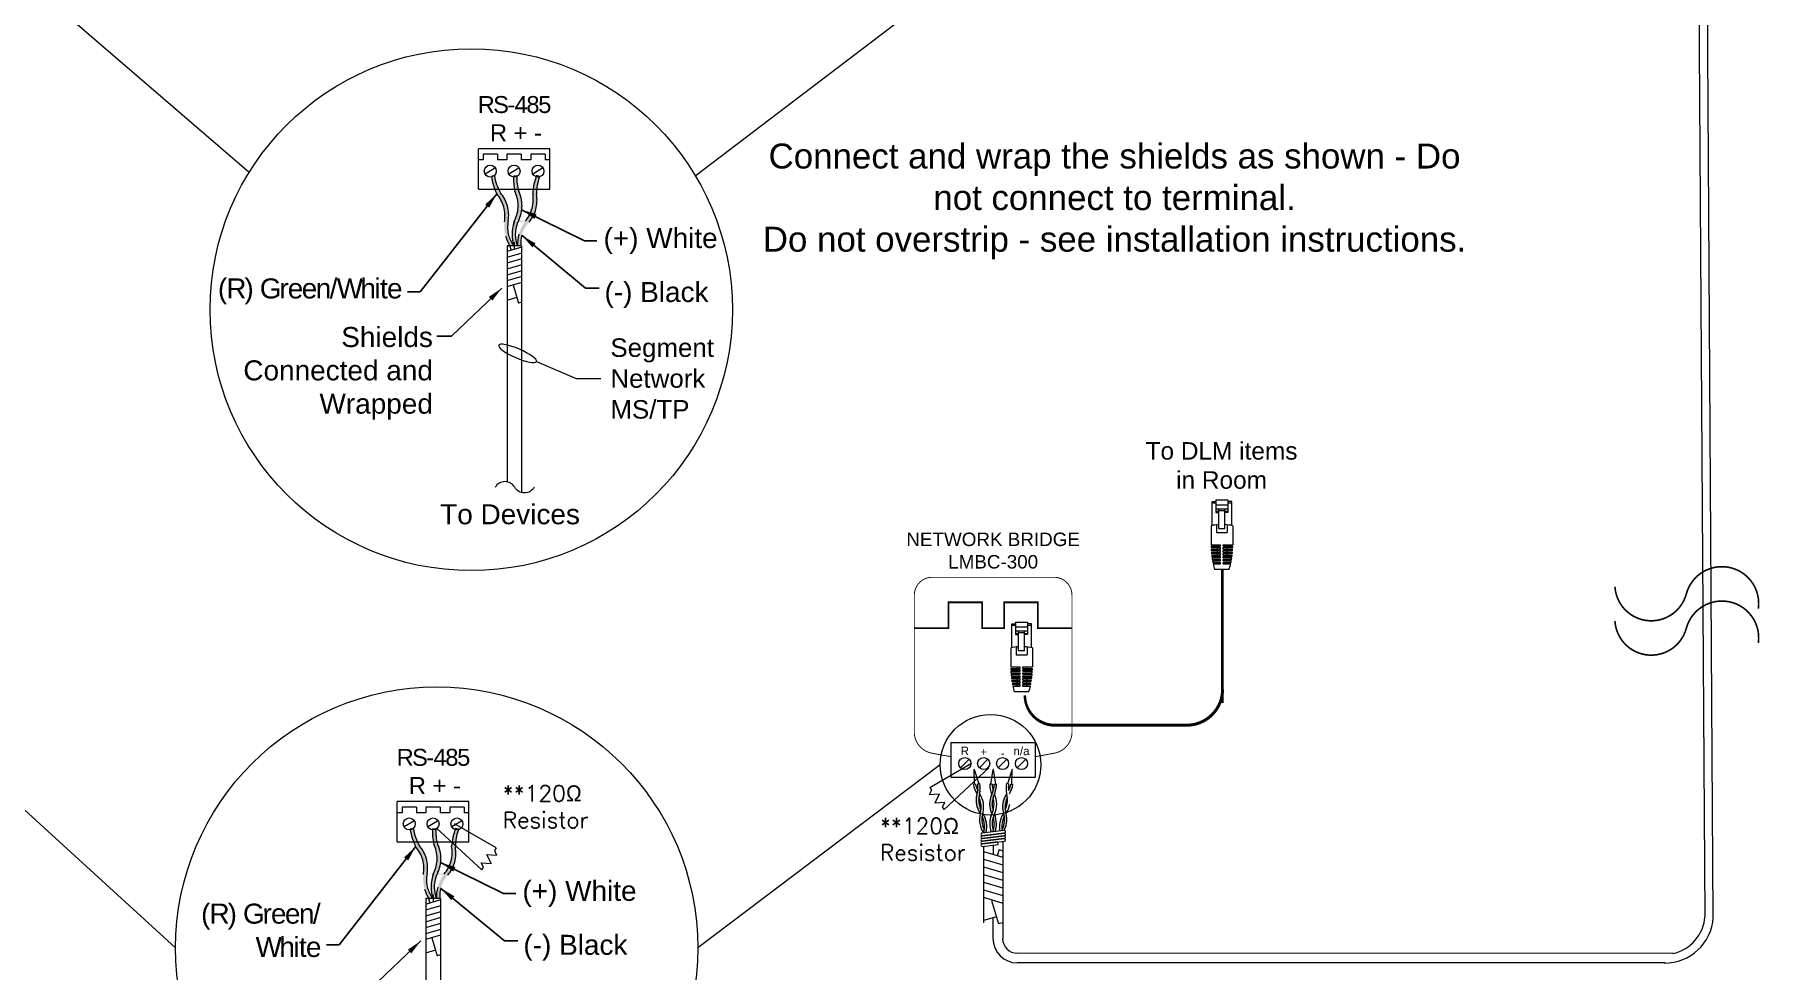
# Model space of a CAD drawing. Header units: inches. Extents: x -60 to 2005, y -577 to 104.
# Drawn here: x 1384.19 to 1418.74, y 27.74 to 46.51 of the extents above; entities that cross this region are included whole.
import ezdxf
from ezdxf.enums import TextEntityAlignment as Align

# ---------------------------------------------------------------- set-up
doc = ezdxf.new("R2010")
doc.units = ezdxf.units.IN
doc.header["$MEASUREMENT"] = 0
doc.layers.get('0').update_dxf_attribs({"lineweight": 5})
for name, color, linetype, lineweight in [('WS', 3, 'Continuous', 5), ('WS_Dataline', 6, 'Continuous', 5), ('WS_DETAIL', 7, 'Continuous', 5)]:
    doc.layers.add(name, color=color, linetype=linetype, lineweight=lineweight)
doc.styles.add('ARIAL', font='arial.ttf')
doc.dimstyles.get("Standard").update_dxf_attribs({"dimtxt": 0.18, "dimasz": 0.18, "dimexe": 0.18, "dimexo": 0.0625, "dimgap": 0.09, "dimtad": 0, "dimtih": 1, "dimtoh": 1, "dimdec": 4, "dimzin": 0, "dimdsep": 46, "dimtxsty": 'Standard', "dimcen": 0.09, "dimadec": 0, "dimazin": 0, "dimtfac": 1, "dimtdec": 4, "dimtofl": 0, "dimtmove": 0, "dimatfit": 3, "dimfxl": 1, "dimtolj": 1, "dimtzin": 0, "dimarcsym": 0})

# ---------------------------------------------------------------- blocks, each defined once
blk = doc.blocks.new('A$C756910A1')
at = {"layer": 'WS_DETAIL'}
for p, q in [((0.725468666911155, 10.42537585766053), (0.725468666911155, 8.556956961277706)), ((0.725468666911155, 10.42537585766053), (2.506894660563006, 10.42537585766053)), ((2.506894660563006, 10.42537585766053), (2.506894660563177, 8.556956961277706)), ((0.1502355164945186, 6.597127019628033), (0.1502355164945186, 10.17284573411285)), ((0.1502355164945186, 10.17284573411285), (0.725468666911155, 10.17284573411285)), ((0.725468666911155, 9.924815362676668), (0.1502355164945186, 9.924815362676668)), ((2.506894660563063, 9.659063592378288), (0.7254686669112118, 9.659063592378288)), ((2.50689466056312, 9.057957948058288), (0.7254686669112118, 9.057957948058288)), ((0.7254686669112118, 8.735258730937062), (1.168555581693539, 8.735258730937062)), ((0.725468666911155, 8.556956961277706), (1.168555581693596, 8.556956961277706)), ((1.168555581693596, 6.169918262987323), (1.168555581693539, 9.057957948058288)), ((1.168555581693596, 8.848221287137449), (2.063807745780679, 8.848221287137449)), ((2.063807745780906, 6.169918262987323), (2.063807745780679, 9.057957948058288)), ((2.063807745780679, 8.735258730937062), (2.50689466056312, 8.735258730937062)), ((2.506894660563177, 8.556956961277706), (2.063807745780736, 8.556956961277706)), ((3.082127810979699, 10.17284573411285), (2.506894660563063, 10.17284573411285)), ((3.082127810979699, 9.924815362676668), (2.506894660563063, 9.924815362676668)), ((3.082127810979927, 6.597127019628033), (3.082127810979699, 10.17284573411285)), ((-6.402811436601041e-08, 6.564808555890693), (-6.402811436601041e-08, 3.726134365787232)), ((0.8080907998544546, 6.700560145413647), (0.8080907998544546, 5.545980966034392)), ((0.8080907998544546, 5.545980966034392), (2.424272527619593, 5.545980966034392)), ((1.168555581693539, 6.169918262987323), (2.063807745780906, 6.169918262987323)), ((2.42427252761965, 6.700560145413647), (2.424272527619593, 5.545980966034392)), ((3.232363391502219, 6.564808555890693), (3.232363391502219, 3.726134365787232)), ((-6.402811436601041e-08, 3.726134365787232), (1.427763863659294, 3.726134365787232)), ((0.001803363048139772, 3.50558276794095), (1.427763863659294, 3.50558276794095)), ((0.007215091914673621, 3.285031170094669), (1.427763863659294, 3.285031170094669)), ((0.01623947130153169, 3.064479572248388), (1.427763863659294, 3.064479572248388)), ((0.02888376853442765, 2.843927974402106), (1.427763863659294, 2.843927974402106)), ((0.04515819889135742, 2.623376376555825), (1.427763863659294, 2.623376376555825)), ((0.8902139495456538, 3.726134365787232), (0.8902139495456538, 3.50558276794095)), ((0.8902139495456538, 3.285031170094669), (0.8902139495456538, 3.064479572248388)), ((0.8902139495456538, 2.843927974402106), (0.8902139495456538, 2.623376376555825)), ((1.427763863659294, 3.50558276794095), (1.427763863659237, 3.726134365787232)), ((1.427763863659294, 3.064479572248388), (1.427763863659294, 3.285031170094669)), ((1.427763863659294, 2.623376376555825), (1.427763863659294, 2.843927974402106)), ((1.804599463815038, 3.726134365787232), (3.232363391502219, 3.726134365787232)), ((1.804599463814753, 3.50558276794095), (1.804599463814753, 3.726134365787232)), ((1.804599463814981, 3.50558276794095), (3.230559964426021, 3.50558276794095)), ((1.804599463814981, 3.285031170094669), (3.225148235559374, 3.285031170094669)), ((1.804599463814753, 3.064479572248388), (1.804599463814753, 3.285031170094669)), ((1.804599463814981, 3.064479572248388), (3.216123856172572, 3.064479572248388)), ((1.804599463814981, 2.843927974402106), (3.203479558939677, 2.843927974402106)), ((1.804599463814753, 2.623376376555825), (1.804599463814753, 2.843927974402106)), ((1.804599463814924, 2.623376376555825), (3.187205128582747, 2.623376376555825)), ((2.34214937792845, 3.726134365787232), (2.34214937792845, 3.50558276794095)), ((2.34214937792845, 3.285031170094669), (2.34214937792845, 3.064479572248388)), ((2.34214937792845, 2.843927974402106), (2.34214937792845, 2.623376376555825)), ((0.06507596708863161, 2.402824778709544), (1.427763863659294, 2.402824778709544)), ((0.08865332129224157, 2.182273180863262), (1.427763863659294, 2.182273180863433)), ((0.1159096201752448, 1.961721583016981), (1.427763863659294, 1.961721583017152)), ((0.1468674136732773, 1.74116998517087), (1.427763863659294, 1.74116998517087)), ((0.1815525382387762, 1.520618387324589), (1.427763863659294, 1.520618387324589)), ((0.2199942275513251, 1.300066789478308), (1.427763863659237, 1.300066789478308)), ((0.2622252398203102, 1.079515191632026), (1.427763863659294, 1.079515191632026)), ((0.3082820030148525, 0.8589635937857452), (1.427763863659294, 0.8589635937857452)), ((0.8902139495457106, 2.402824778709544), (0.8902139495457106, 2.182273180863262)), ((0.8902139495457106, 1.961721583017152), (0.8902139495457106, 1.74116998517087)), ((0.8902139495457106, 1.520618387324589), (0.8902139495457106, 1.300066789478308)), ((0.8902139495457106, 1.079515191632026), (0.8902139495457106, 0.8589635937857452)), ((1.427763863659294, 2.182273180863262), (1.427763863659294, 2.402824778709544)), ((1.427763863659237, 1.74116998517087), (1.427763863659294, 1.961721583017152)), ((1.427763863659294, 1.300066789478308), (1.427763863659237, 1.520618387324589)), ((1.427763863659294, 0.8589635937857452), (1.427763863659294, 1.079515191632026)), ((1.804599463814867, 2.402824778709544), (3.167287360385473, 2.402824778709544)), ((1.804599463814753, 2.182273180863262), (1.804599463814753, 2.402824778709544)), ((1.804599463814867, 2.182273180863433), (3.143710006181806, 2.182273180863433)), ((1.804599463814867, 1.961721583017152), (3.116453707298803, 1.961721583017152)), ((1.804599463814753, 1.74116998517087), (1.804599463814753, 1.961721583017152)), ((1.80459946381481, 1.74116998517087), (3.085495913800827, 1.74116998517087)), ((1.80459946381481, 1.520618387324589), (3.050810789235328, 1.520618387324589)), ((1.804599463814753, 1.300066789478308), (1.804599463814753, 1.520618387324589)), ((1.804599463814753, 1.300066789478308), (3.012369099922722, 1.300066789478308)), ((1.804599463814753, 1.079515191632026), (2.970138087653794, 1.079515191632026)), ((1.804599463814753, 0.8589635937857452), (1.804599463814753, 1.079515191632026)), ((1.804599463814753, 0.8589635937857452), (2.924081324459308, 0.8589635937857452)), ((2.34214937792845, 2.402824778709544), (2.34214937792845, 2.182273180863433)), ((2.34214937792845, 1.961721583017152), (2.34214937792845, 1.74116998517087)), ((2.34214937792845, 1.520618387324589), (2.342149377928394, 1.300066789478308)), ((2.34214937792845, 1.079515191632026), (2.342149377928394, 0.8589635937857452)), ((2.691792117421215, -1.891327769953932e-07), (0.524929496546207, -1.891327769953932e-07))]:
    blk.add_line(p, q, dxfattribs=at)
for centre, radius, start, end in [((1.61618166373708, -0.5828206012761257), 7.328072457716479, 93.50202068223433, 102.7411415662108), ((1.61618166373708, -0.5828206012761257), 7.328072457716479, 77.25885843378917, 86.49797931776406), ((13.48717119514313, 3.726134365787232), 13.48717125917128, 180.9369821694481, 181.8742150375743), ((13.48717119514313, 3.726134365787232), 13.48717125917128, 182.8119499073921, 183.7504392946456), ((13.48717119514313, 3.726134365787232), 13.48717125917128, 184.6899375443662, 185.6307014597895), ((-10.25480786766903, 3.726134365787232), 13.48717125917128, 354.3692985402105, 355.3100624556338), ((-10.25480786766903, 3.726134365787232), 13.48717125917128, 356.2495607053528, 357.1880500926079), ((-10.25480786766903, 3.726134365787232), 13.48717125917128, 358.1257849624257, 359.0630178305502), ((13.48717119514313, 3.726134365787232), 13.48717125917128, 186.5729909480418, 187.5170696871769), ((13.48717119514313, 3.726134365787232), 13.48717125917128, 188.4632058194769, 189.4116726762505), ((13.48717119514313, 3.726134365787232), 13.48717125917128, 190.3627495398733, 191.316722449262), ((13.48717119514313, 3.726134365787232), 13.48717125917128, 192.2738850556991, 196.037861357714), ((-10.25480786766903, 3.726134365787232), 13.48717125917128, 343.9621386422843, 347.7261149443008), ((-10.25480786766903, 3.726134365787232), 13.48717125917128, 348.683277550738, 349.6372504601267), ((-10.25480786766903, 3.726134365787232), 13.48717125917128, 350.5883273237479, 351.5367941805232), ((-10.25480786766903, 3.726134365787232), 13.48717125917128, 352.4829303128231, 353.4270090519582)]:
    blk.add_arc(centre, radius, start, end, dxfattribs=at)
blk = doc.blocks.new('LMBC-300')
for p, q in [((-5.441804670540195, -23.34626507107686), (-4.014241820418807, -21.91870222095548)), ((-2.286154039317063, -23.34626507107686), (-0.8585911891956757, -21.91870222095548)), ((0.869496591906068, -23.34626507107686), (2.297059442027455, -21.91870222095548)), ((4.025147223129155, -23.34626507107686), (5.452710073250543, -21.91870222095548))]:
    blk.add_line(p, q)
blk.add_lwpolyline([(-7.012182767361174, -19.0830582706808), (7.023088170071558, -19.0830582706808), (7.023088170071558, -24.94497117264706), (-7.012182767361174, -24.94497117264706)], close=True)
for centre in [(-4.728023245479482, -22.63248364601619), (-1.572372614256352, -22.63248364601619), (1.58327801696678, -22.63248364601619), (4.738928648189868, -22.63248364601619)]:
    blk.add_circle(centre, 1.009439371890818)
at = {"layer": 'WS_DETAIL', "linetype": 'Continuous'}
for points, const_width in [([(0.005452701355210365, 8.487853388231976), (-10.1755036080588, 8.487853388231976, 0.414213562373095), (-13.15250083133648, 5.510856164954291), (-13.15250083133648, -17.61008111877814, 0.3299559090485597), (-10.37569965186718, -20.85873059809533, 0.01578816091769732), (-7.012182767361174, -21.45944105646987, 0.02314275551599724)], 0.1543675703108998), ([(0.005452701355224576, 8.487853388231976), (10.18640901076923, 8.487853388231976, -0.414213562373095), (13.16340623404692, 5.510856164954291), (13.16340623404692, -17.61008111877814, -0.3299559090485597), (10.38660505457761, -20.85873059809533, -0.00309082327425322), (7.023088170071558, -21.48299629802463, -0.02314275551599734)], 0.1543675703108999)]:
    blk.add_lwpolyline(points, format="xyb", dxfattribs=dict(at, const_width=const_width))
at = {"layer": 'WS_DETAIL', "const_width": 0.2835103138874536}
blk.add_lwpolyline([(-13.15250083133648, 3.907985046680551e-14), (-7.447004222338545, -7.460698725481052e-14), (-7.447004222338545, 4.304228702038628), (-1.822486295127201, 4.304228702038628), (-1.822486295127201, -1.77635683940025e-14), (1.822486295127149, 3.907985046680551e-14), (1.822486295127149, 4.304228702038628), (7.447004222338496, 4.304228702038628), (7.447004222338496, -1.77635683940025e-14), (13.1634062340469, -1.77635683940025e-14)], dxfattribs=at)
at = {"insert": (0.005452701355210365, 15.95343288972303), "char_height": 2.2491, "width": 28.83122210504775, "attachment_point": 2, "style": 'ARIAL'}
blk.add_mtext('NETWORK BRIDGE\\PLMBC-300', dxfattribs=at)
at = {"layer": 'WS_DETAIL', "style": 'ARIAL'}
for s, p in [('R', (-4.728023245479501, -20.50179237657888)), ('n/a', (4.738928648189849, -20.50179237657888)), ('+', (-1.572372614256369, -20.66700011811405)), ('-', (1.583278016966762, -20.91237581008488))]:
    blk.add_text(s, height=1.385175861430111, dxfattribs=at).set_placement(p, align=Align.MIDDLE)
blk = doc.blocks.new('A$C043B1A8A')
at = {"layer": 'WS_DETAIL'}
for p, q in [((4.458453162214937e-08, -1.816643901975112e-08), (0.03224168755409451, 0.02696783939902403)), ((0.02081787497854748, 0.09235526791047022), (0.1454960359122044, 0.04675446319601662)), ((0.03224168755409451, 0.02696783939902403), (0.02081787497854748, 0.09235526791047022)), ((0.1226484107611068, 0.177529320218909), (0.2473265716947601, 0.1319285155044518)), ((0.1226484107611068, 0.177529320218909), (0.1454960359122044, 0.04675446319601662)), ((0.2681444020887866, 0.2242838015813788), (0.2359027591192167, 0.197315944015898)), ((0.2359027591192167, 0.197315944015898), (0.2473265716947601, 0.1319285155044518))]:
    blk.add_line(p, q, dxfattribs=at)
blk = doc.blocks.new('G_ENDLINE')
blk.add_lwpolyline([(0.08660254037841053, -7.744915819785092e-13, -0.5773502691867318), (5.426770144367765e-13, -4.618527782440651e-13, 0.5773502691905019), (-0.08660254037796689, -4.583000645652646e-13, 0.5773502691905019)], format="xyb")

msp = doc.modelspace()

# ---------------------------------------------------------------- hatches: boundary and pattern name
h = msp.add_hatch(color=256)
edge = h.paths.add_edge_path()
edge.add_line((1393.402183081221, 43.67718626577454), (1393.341917146023, 43.66047687330959))
edge.add_arc((1394.561798978217, 43.84276375095877), 1.233426199770372, 188.4988200317891, 205.6450511385068)
edge.add_arc((1392.943155037302, 42.86548971205508), 0.6733615671452781, 15.727372145294396, 41.19067404646472, ccw=False)
edge.add_arc((1392.941705898806, 42.87071633456154), 0.6733615671452781, -10.197437498566273, 15.265864402604109, ccw=False)
edge.add_arc((1394.37448367264, 42.6684877733712), 0.7745148270564944, 173.8469486297035, 195.4966182739494)
edge.add_arc((1394.37448367264, 42.6684877733712), 0.7745148270564944, 195.4966182739494, 211.0566181616065)
edge.add_line((1393.710989399968, 42.26892730552959), (1393.793094420841, 42.26892730552959))
edge.add_arc((1394.357934375023, 42.68229666812229), 0.6999417145525149, 196.9479963301705, 216.1979528666372, ccw=False)
edge.add_arc((1394.367407859099, 42.64812855706512), 0.6999417145525137, 169.8025625014334, 194.0452402177281, ccw=False)
edge.add_arc((1393.015797925696, 42.89125916280742), 0.6733615671452763, 349.8025625014333, 375.2658644026042)
edge.add_arc((1393.017247064193, 42.88603254030096), 0.6733615671452763, 15.72737214529438, 41.19067404646516)
edge.add_arc((1394.481787263394, 43.86014473151309), 1.094997255864844, 189.6184229029745, 208.9876342423386, ccw=False)
edge = h.paths.add_edge_path()
edge.add_arc((1393.583292956597, 43.17643140002542), 0.6733615671452763, 345.0605592722173, 370.5238611733882)
edge.add_arc((1395.330867723532, 43.29856489662905), 1.085540197213239, 160.5013963686815, 179.9549978711915, ccw=False)
edge.add_line((1394.307583662516, 43.66090072184807), (1394.247223509665, 43.67726649984627))
edge.add_arc((1395.389086505394, 43.24738606082829), 1.220101755127698, 159.3700055532401, 176.6097834430752)
edge.add_arc((1393.509085096824, 43.19655178245301), 0.6733615671452781, -14.93944072778271, 10.523861173387786, ccw=False)
edge.add_arc((1393.510504435018, 43.20178657607823), 0.6733615671452781, 319.1357496283569, 344.59905152952734, ccw=False)
edge.add_arc((1394.639759528567, 42.29705928354807), 0.7745148270564944, 143.1801357566266, 164.8298054008724)
edge.add_arc((1394.639759528567, 42.29705928354807), 0.7745148270564944, 164.8298054008724, 182.0815589057538)
edge.add_line((1393.8657557759, 42.26892730552959), (1393.934305033514, 42.26892730552959))
edge.add_arc((1394.632567840613, 42.3173778575686), 0.6999417145525149, 166.2811834570936, 183.9692359680558, ccw=False)
edge.add_arc((1394.623289170692, 42.28315632928226), 0.6999417145525137, 139.1357496283565, 163.3784273446512, ccw=False)
edge.add_arc((1393.584712294791, 43.18166619365056), 0.6733615671452763, 319.1357496283565, 344.5990515295273)
edge = h.paths.add_edge_path()
edge.add_arc((1394.710168722556, 43.61609721786121), 0.8585972414182099, 176.7837172581501, 197.1557302662799)
edge.add_arc((1393.282992502112, 43.07089049565985), 0.6733615671452763, 0.2307538713449162, 25.69405577251581, ccw=False)
edge.add_arc((1393.282992502112, 43.07631429370244), 0.6733615671452763, 334.30594422748396, 359.76924612865474, ccw=False)
edge.add_arc((1394.520506311557, 42.48089723402555), 0.6999417145525137, 154.305944227484, 178.5486219437788)
edge.add_arc((1394.520506311557, 42.51635434493093), 0.6999417145525149, 181.4513780562211, 200.7013345926879)
edge.add_line((1393.8657557759, 42.26892730552959), (1393.793094420841, 42.26892730552959))
edge.add_arc((1394.532764498512, 42.49862578947824), 0.7745148270564944, 180, 197.2517535048816, ccw=False)
edge.add_arc((1394.532764498512, 42.49862578947824), 0.7745148270564944, 158.3503303557542, 180, ccw=False)
edge.add_arc((1393.206105336466, 43.07631429370244), 0.6733615671452781, 334.3059442274844, 359.7692461286547)
edge.add_arc((1393.206105336466, 43.07089049565985), 0.6733615671452781, 0.2307538713449242, 25.6940557725153)
edge.add_arc((1394.749592990139, 43.58603765262475), 0.9629320147724095, 175.2384417745333, 193.402646708419, ccw=False)
edge.add_line((1393.789984268102, 43.66596990934357), (1393.852923891918, 43.66426902823014))
edge = h.paths.add_edge_path()
edge.add_arc((1394.760486081631, 42.86287222341616), 0.673361567144921, 190.062353430753, 190.5238611734474)
edge.add_arc((1394.189736418175, 43.216746503812), 0.673361567144921, 220.7291663038299, 221.1906740465243)
edge.add_arc((1394.501218094224, 43.07631429370292), 0.673361567144921, 205.2325480298807, 205.6940557725749)
h = msp.add_hatch(color=256)
h.paths.add_polyline_path([(1403.215554782694, 30.70101731014392, -0.1206055747640039), (1403.197232045902, 30.49974976822983), (1403.252835955919, 30.50647747453553, -0.0008002133858251983), (1403.25324841748, 30.50790255620399, 0.09474649691597763), (1403.258016897053, 30.70809280591305, 0.09474649691598583), (1403.188592717629, 30.89592027405155, -0.002013710130229451), (1403.186455438322, 30.89898130163303, -0.002013710130230078), (1403.185426202804, 30.89539263517662, 0.03493843387434526), (1403.171178309935, 30.82966965213041, -0.07097321835170756)])
h.paths.add_polyline_path([(1403.110667536118, 31.08476828256175, -0.1095463462446783), (1403.122127807926, 31.28512812446311, -0.001993342258613019), (1403.123146777929, 31.28868045178001, 0.09474649691598114), (1403.127915257503, 31.48887070148908), (1403.085453143144, 31.48179520571986, -0.07097321835173916), (1403.08519098212, 31.34570469280763, 0.1138984644524081), (1403.05846384744, 31.07606954054262, 0.1095257340793441), (1403.134251749645, 30.89028255961435, 0.04068475077842066), (1403.148765695586, 30.96417428962877, -0.06853558686225864)])
h.paths.add_polyline_path([(1403.421123133266, 30.87924179728543, -0.002013710130245552), (1403.419518046125, 30.88261248682306, -0.002013710130232767), (1403.417912958984, 30.87924179728543, 0.03493843387434263), (1403.393056313263, 30.81675451765844, -0.07097321835175494), (1403.415683365726, 30.68255797176408, -0.08537272357000193), (1403.383927988656, 30.5223387457122), (1403.436029366628, 30.52864266874585, 0.07335019469959114), (1403.458730941688, 30.68255797176408, 0.09474649691597366)])
h.paths.add_polyline_path([(1403.375297679929, 31.07832954692896, -0.06853558686202993), (1403.393056313263, 31.2035454078588, 0.1124683699391492), (1403.458730941688, 31.47410112209371), (1403.415683365726, 31.47410112209371, -0.1080279309100332), (1403.366594580401, 31.27404660703485, 0.1095257340793147), (1403.322374214205, 31.07832954692896, 0.1095257340793453), (1403.366594580401, 30.88261248682306, 0.04068475077843094), (1403.393056313263, 30.95311368599909, -0.06853558686202776)])
h.paths.add_polyline_path([(1403.615196477615, 30.69357913921809, -0.06985018340257636), (1403.571798456503, 30.56684527215953, 0.01275160803130392), (1403.575961380063, 30.5455735192717), (1403.60951170209, 30.54963288691295, -0.05875657055876367), (1403.615691851711, 30.55039965077947, 0.06709021212230834), (1403.657658591973, 30.68650364344873, 0.09474649691600887), (1403.6528901124, 30.88669389315794, -0.1115640500045959), (1403.640410870588, 31.09060606237688, -0.06853558686187991), (1403.678509030057, 31.21120005530906, 0.0406847507784331), (1403.663995084115, 31.28509178532349, 0.1095257340793608), (1403.588207181911, 31.09930480439522, 0.1115640500044528), (1403.600686423722, 30.89539263517662, -0.1061749334755847)])
h.paths.add_polyline_path([(1403.787760231524, 31.46728153902478), (1403.745298117165, 31.47435703479402, -0.07097321835175929), (1403.700921644406, 31.34570469280752, -0.02811235965333236), (1403.718938597039, 31.28045500492604, 0.09419374565097273)])
h = msp.add_hatch(color=256)
edge = h.paths.add_edge_path()
edge.add_line((1391.777893961696, 30.5914813994674), (1391.717628026499, 30.57477200700245))
edge.add_arc((1392.937509858692, 30.75705888465166), 1.233426199770372, 188.4988200317891, 205.6450511385068)
edge.add_arc((1391.318865917777, 29.77978484574797), 0.6733615671452781, 15.727372145294396, 41.19067404646472, ccw=False)
edge.add_arc((1391.317416779281, 29.78501146825442), 0.6733615671452781, -10.197437498566273, 15.265864402604109, ccw=False)
edge.add_arc((1392.750194553115, 29.58278290706409), 0.7745148270564944, 173.8469486297035, 195.4966182739494)
edge.add_arc((1392.750194553115, 29.58278290706409), 0.7745148270564944, 195.4966182739494, 211.0566181616065)
edge.add_line((1392.086700280443, 29.18322243922245), (1392.168805301316, 29.18322243922245))
edge.add_arc((1392.733645255498, 29.59659180181518), 0.6999417145525149, 196.9479963301705, 216.1979528666372, ccw=False)
edge.add_arc((1392.743118739574, 29.56242369075801), 0.6999417145525137, 169.8025625014334, 194.0452402177281, ccw=False)
edge.add_arc((1391.391508806171, 29.8055542965003), 0.6733615671452763, 349.8025625014333, 375.2658644026042)
edge.add_arc((1391.392957944668, 29.80032767399385), 0.6733615671452763, 15.72737214529438, 41.19067404646516)
edge.add_arc((1392.857498143869, 30.77443986520598), 1.094997255864844, 189.6184229029745, 208.9876342423386, ccw=False)
edge = h.paths.add_edge_path()
edge.add_arc((1391.959003837072, 30.09072653371828), 0.6733615671452763, 345.0605592722173, 370.5238611733882)
edge.add_arc((1393.706578604007, 30.21286003032193), 1.085540197213239, 160.5013963686815, 179.9549978711915, ccw=False)
edge.add_line((1392.683294542991, 30.57519585554095), (1392.62293439014, 30.59156163353919))
edge.add_arc((1393.764797385869, 30.16168119452118), 1.220101755127698, 159.3700055532401, 176.6097834430752)
edge.add_arc((1391.8847959773, 30.1108469161459), 0.6733615671452781, -14.93944072778271, 10.523861173387786, ccw=False)
edge.add_arc((1391.886215315494, 30.11608170977109), 0.6733615671452781, 319.1357496283569, 344.59905152952734, ccw=False)
edge.add_arc((1393.015470409042, 29.21135441724095), 0.7745148270564944, 143.1801357566266, 164.8298054008724)
edge.add_arc((1393.015470409042, 29.21135441724095), 0.7745148270564944, 164.8298054008724, 182.0815589057538)
edge.add_line((1392.241466656375, 29.18322243922245), (1392.310015913989, 29.18322243922245))
edge.add_arc((1393.008278721088, 29.23167299126146), 0.6999417145525149, 166.2811834570936, 183.9692359680558, ccw=False)
edge.add_arc((1392.999000051167, 29.19745146297515), 0.6999417145525137, 139.1357496283565, 163.3784273446512, ccw=False)
edge.add_arc((1391.960423175266, 30.09596132734345), 0.6733615671452763, 319.1357496283565, 344.5990515295273)
edge = h.paths.add_edge_path()
edge.add_arc((1393.085879603032, 30.5303923515541), 0.8585972414182099, 176.7837172581501, 197.1557302662799)
edge.add_arc((1391.658703382587, 29.98518562935271), 0.6733615671452763, 0.2307538713449162, 25.69405577251581, ccw=False)
edge.add_arc((1391.658703382587, 29.99060942739533), 0.6733615671452763, 334.30594422748396, 359.76924612865474, ccw=False)
edge.add_arc((1392.896217192032, 29.39519236771844), 0.6999417145525137, 154.305944227484, 178.5486219437788)
edge.add_arc((1392.896217192032, 29.43064947862382), 0.6999417145525149, 181.4513780562211, 200.7013345926879)
edge.add_line((1392.241466656375, 29.18322243922245), (1392.168805301316, 29.18322243922245))
edge.add_arc((1392.908475378987, 29.4129209231711), 0.7745148270564944, 180, 197.2517535048816, ccw=False)
edge.add_arc((1392.908475378987, 29.4129209231711), 0.7745148270564944, 158.3503303557542, 180, ccw=False)
edge.add_arc((1391.581816216941, 29.99060942739533), 0.6733615671452781, 334.3059442274844, 359.7692461286547)
edge.add_arc((1391.581816216941, 29.98518562935271), 0.6733615671452781, 0.2307538713449242, 25.6940557725153)
edge.add_arc((1393.125303870615, 30.50033278631764), 0.9629320147724095, 175.2384417745333, 193.402646708419, ccw=False)
edge.add_line((1392.165695148577, 30.58026504303646), (1392.228634772393, 30.578564161923))
edge = h.paths.add_edge_path()
edge.add_arc((1393.136196962106, 29.77716735710905), 0.673361567144921, 190.062353430753, 190.5238611734474)
edge.add_arc((1392.56544729865, 30.13104163750489), 0.673361567144921, 220.7291663038299, 221.1906740465243)
edge.add_arc((1392.876928974699, 29.99060942739581), 0.673361567144921, 205.2325480298807, 205.6940557725749)

# ---------------------------------------------------------------- linework, layer by layer
for p, q in [((1397.427753869651, 43.67350023550111), (1412.116700282982, 54.85717235841093)), ((1376.032611963751, 54.48327785391618), (1388.493507522344, 43.74424401704945)), ((1394.515112933216, 44.21498016177938), (1393.081661344853, 44.21498016177918)), ((1393.081661344853, 43.40479342819395), (1393.081661344853, 44.21498016177918)), ((1393.17655731275, 43.98991294270442), (1393.081661344853, 43.98991294270442)), ((1393.17655731275, 44.10310097647471), (1393.17655731275, 43.98991294270442)), ((1393.464582573076, 44.10310097647471), (1393.17655731275, 44.10310097647471)), ((1393.464582573076, 44.10310097647471), (1393.464582573076, 43.98991294270442)), ((1393.654374508871, 43.98991294270448), (1393.464582573076, 43.98991294270442)), ((1393.654374508871, 44.10310097647471), (1393.654374508871, 43.98991294270448)), ((1393.942399769197, 44.10310097647479), (1393.654374508871, 44.10310097647479)), ((1393.942399769197, 44.10310097647479), (1393.942399769197, 43.98991294270448)), ((1394.132191704992, 43.98991294270448), (1393.942399769197, 43.98991294270448)), ((1394.132191704992, 44.10310097647479), (1394.132191704992, 43.98991294270448)), ((1394.420216965318, 44.10310097647485), (1394.132191704992, 44.10310097647479)), ((1394.420216965318, 44.10310097647485), (1394.420216965318, 43.98991294270456)), ((1394.515112933216, 43.98991294270456), (1394.420216965318, 43.98991294270456)), ((1394.515112933215, 43.40479342819395), (1394.515112933216, 44.21498016177918)), ((1393.412678221508, 43.82264001663162), (1393.216562432426, 43.70830782693577)), ((1393.402183081221, 43.67718626577454), (1393.341917146023, 43.66047687330959)), ((1393.890495417628, 43.82264001663162), (1393.694379628547, 43.70830782693577)), ((1393.852923891918, 43.66426902823019), (1393.789984268102, 43.66596990934357)), ((1394.368312613749, 43.82264001663162), (1394.172196824668, 43.70830782693577)), ((1394.307583662516, 43.66090072184807), (1394.247223509665, 43.67726649984635)), ((1393.081661344853, 43.40479342819395), (1394.515112933215, 43.4047934281941)), ((1393.708466860906, 42.2723832206521), (1393.650272480061, 42.25525738683882)), ((1393.947854189239, 42.26892730552959), (1393.656061752357, 42.26892730552959)), ((1393.793094420841, 42.26892730552959), (1393.710989399968, 42.26892730552959)), ((1393.8657557759, 42.26892730552959), (1393.793094420841, 42.26892730552959)), ((1393.934305033514, 42.26892730552959), (1393.8657557759, 42.26892730552959)), ((1394.245462106235, 39.94930471682918), (1395.042520786114, 39.60652403624027)), ((1395.042520786114, 39.60652403624027), (1395.535965200236, 39.60652403624027)), ((1382.995384671921, 31.86727175355531), (1387.017595568275, 28.19526271941621)), ((1402.333620951882, 31.86727175355531), (1397.478825314, 28.19526271941621)), ((1402.124964666084, 31.40894003154631), (1402.959405949454, 31.89554496733055)), ((1402.41225124912, 30.96841829132291), (1403.309992963186, 31.80160672306789)), ((1403.040192599888, 31.47602936442331), (1402.997649998136, 31.4689404569761)), ((1403.018921299012, 31.47248491069962), (1403.014424006152, 31.76859897425555)), ((1403.014424006152, 31.76859897425555), (1403.106187147554, 31.48702608820523)), ((1403.084915846678, 31.48348163448168), (1403.127458448429, 31.49057054192889)), ((1403.370432139615, 31.47577296663769), (1403.327302966512, 31.47577296663769)), ((1403.348867553064, 31.47577296663769), (1403.393102081899, 31.76859897425555)), ((1403.393102081899, 31.76859897425555), (1403.437336610733, 31.47577296663769)), ((1403.415772024182, 31.47577296663769), (1403.458901197285, 31.47577296663769)), ((1403.701288317119, 31.48348163448168), (1403.658745715368, 31.49057054192889)), ((1403.771780157645, 31.76859897425555), (1403.680017016243, 31.48702608820523)), ((1403.74601156391, 31.47602936442331), (1403.788554165661, 31.4689404569761)), ((1403.767282864785, 31.47248491069962), (1403.771780157645, 31.76859897425555)), ((1392.890823813691, 31.12927529547227), (1391.457372225328, 31.12927529547204)), ((1391.457372225328, 30.31908856188684), (1391.457372225328, 31.12927529547204)), ((1392.890823813691, 30.31908856188684), (1392.890823813691, 31.12927529547204)), ((1391.552268193225, 30.90420807639731), (1391.457372225328, 30.90420807639731)), ((1391.552268193225, 31.0173961101676), (1391.552268193225, 30.90420807639731)), ((1391.840293453552, 31.0173961101676), (1391.552268193225, 31.0173961101676)), ((1391.840293453552, 31.0173961101676), (1391.840293453552, 30.90420807639731)), ((1392.030085389346, 30.90420807639737), (1391.840293453552, 30.90420807639731)), ((1392.030085389346, 31.0173961101676), (1392.030085389346, 30.90420807639737)), ((1392.318110649672, 31.01739611016768), (1392.030085389346, 31.01739611016768)), ((1392.318110649672, 31.01739611016768), (1392.318110649672, 30.90420807639737)), ((1392.507902585467, 30.90420807639737), (1392.318110649672, 30.90420807639737)), ((1392.507902585467, 31.01739611016768), (1392.507902585467, 30.90420807639737)), ((1392.795927845793, 31.01739611016774), (1392.507902585467, 31.01739611016768)), ((1392.795927845793, 31.01739611016774), (1392.795927845793, 30.90420807639742)), ((1392.890823813691, 30.90420807639742), (1392.795927845793, 30.90420807639742)), ((1391.788389101983, 30.73693515032451), (1391.592273312901, 30.62260296062865)), ((1391.777893961696, 30.5914813994674), (1391.717628026498, 30.57477200700248)), ((1392.266206298103, 30.73693515032451), (1392.070090509022, 30.62260296062865)), ((1392.228634772393, 30.57856416192305), (1392.165695148577, 30.58026504303646)), ((1393.148999236341, 29.75845564791706), (1392.251257522276, 30.59164407966205)), ((1392.744023494224, 30.73693515032451), (1392.547907705143, 30.62260296062865)), ((1393.436285819378, 30.19897738814043), (1392.601844536007, 30.68558232392468)), ((1392.683294542991, 30.57519585554095), (1392.62293439014, 30.59156163353924)), ((1403.609967764231, 30.54955239202297), (1403.175982069772, 30.49704298589873)), ((1403.609967764231, 30.49609445735518), (1403.175982069772, 30.44358505123103)), ((1403.609967764231, 30.44263652268745), (1403.175982069772, 30.39012711656329)), ((1403.182313020931, 30.44452810355449), (1403.619509451456, 30.49723448172884)), ((1403.182313020931, 30.39107016888681), (1403.619509451456, 30.44377654706113)), ((1391.457372225328, 30.31908856188684), (1392.890823813691, 30.31908856188699)), ((1403.609967764231, 30.38917858801975), (1403.175982069772, 30.33666918189559)), ((1403.48926221602, 30.32111607828574), (1403.175982069772, 30.28321124722788)), ((1403.182313020931, 30.33761223421908), (1403.619509451456, 30.3903186123934)), ((1403.182313020931, 30.28415429955135), (1403.619509451456, 30.3368606777257)), ((1403.182313020931, 30.23069636488367), (1403.495632204453, 30.26846867550418)), ((1403.495632204453, 30.26846867550418), (1403.48926221602, 30.32111607828574)), ((1392.084177741381, 29.18667835434499), (1392.025983360536, 29.16955252053171)), ((1392.323565069715, 29.18322243922245), (1392.031772632833, 29.18322243922245)), ((1392.168805301316, 29.18322243922245), (1392.086700280443, 29.18322243922245)), ((1392.241466656375, 29.18322243922245), (1392.168805301316, 29.18322243922245)), ((1392.310015913989, 29.18322243922245), (1392.241466656375, 29.18322243922245))]:
    msp.add_line(p, q)
at = {"const_width": 0.03252035469205981}
for points in [[(1415.848048735754, 35.4363438265878, 0.8504981119823255), (1417.277780299782, 35.29104191417133, -0.9405562340896078), (1418.720196056425, 34.99674883745848, -1.497182333612764)], [(1415.848048735754, 34.7476971264924, 0.8504981119823255), (1417.277780299782, 34.60239521407593, -0.9405562340896078), (1418.720196056425, 34.30810213736308, -1.497182333612764)]]:
    msp.add_lwpolyline(points, format="xyb", dxfattribs=at)
at = {"const_width": 0.009844159798350115}
for points in [[(1403.018921299012, 31.47248491069962), (1403.014424006152, 31.76859897425555), (1403.106187147554, 31.48702608820523)], [(1403.348867553064, 31.47577296663769), (1403.393102081899, 31.76859897425555), (1403.437336610733, 31.47577296663769)], [(1403.680017016243, 31.48702608820523), (1403.771780157645, 31.76859897425555), (1403.767282864785, 31.47248491069962)]]:
    msp.add_lwpolyline(points, dxfattribs=at)
for centre, radius in [((1392.939087138493, 40.98813193211976), 5.230614872862958), ((1393.320569942913, 43.76547392178355), 0.119454299030219), ((1393.798387139034, 43.76547392178364), 0.119454299030219), ((1394.276204335155, 43.76547392178369), 0.119454299030219), ((1392.248210441137, 28.19526271941621), 5.230614872862958), ((1403.341627275194, 31.86727175355531), 1.00800632331148), ((1391.696280823388, 30.67976905547644), 0.119454299030219), ((1392.174098019509, 30.67976905547653), 0.119454299030219), ((1392.65191521563, 30.67976905547658), 0.119454299030219)]:
    msp.add_circle(centre, radius)
for centre, radius, start, end in [((1394.561798978217, 43.84276375095877), 1.233426199770372, 188.4988200317887, 205.6450511385046), ((1394.481787263394, 43.86014473151309), 1.094997255864844, 189.6184229029717, 208.9876342423411), ((1394.749592990139, 43.58603765262475), 0.9629320147724095, 175.2384417745339, 193.4026467084197), ((1394.710168722556, 43.61609721786121), 0.8585972414182099, 176.7837172581511, 197.1557302662777), ((1395.389086505394, 43.24738606082829), 1.220101755127698, 159.3700055532372, 176.6097834430757), ((1395.330867723532, 43.29856489662905), 1.085540197213239, 160.50139636868, 179.9549978711929), ((1392.943155037302, 42.86548971205508), 0.6733615671452781, 15.72737214529434, 41.19067404646154), ((1393.017247064193, 42.88603254030096), 0.6733615671452763, 15.72737214529434, 41.19067404646399), ((1393.206105336466, 43.07089049565985), 0.6733615671452781, 0.2307538713427556, 25.6940557725165), ((1393.282992502112, 43.07089049565985), 0.6733615671452763, 0.2307538713427556, 25.6940557725165), ((1393.509085096824, 43.19655178245301), 0.6733615671452781, 345.060559272215, 10.52386117338795), ((1393.583292956597, 43.17643140002542), 0.6733615671452763, 345.060559272215, 10.52386117339116), ((1392.941705898806, 42.87071633456154), 0.6733615671452781, 349.802562501433, 15.26586440260262), ((1393.015797925696, 42.89125916280742), 0.6733615671452763, 349.802562501433, 15.26586440260262), ((1393.206105336466, 43.07631429370244), 0.6733615671452781, 334.3059442274836, 359.769246128654), ((1393.282992502112, 43.07631429370244), 0.6733615671452763, 334.3059442274836, 359.769246128654), ((1393.510504435018, 43.20178657607823), 0.6733615671452781, 319.1357496283586, 344.5990515295275), ((1393.584712294791, 43.18166619365056), 0.6733615671452763, 319.1357496283586, 344.5990515295275), ((1394.367407859099, 42.64812855706512), 0.6999417145525137, 169.802562501433, 194.0452402177281), ((1394.532764498512, 42.49862578947824), 0.7745148270564944, 158.350330355755, 180), ((1394.155548723732, 42.6624993692825), 0.3727501624571527, 162.3099876724606, 178.5486219437798), ((1394.520506311557, 42.48089723402555), 0.6999417145525137, 154.3059442274835, 178.5486219437798), ((1394.37448367264, 42.6684877733712), 0.7745148270564944, 195.4966182739498, 211.0566181616037), ((1394.357934375023, 42.68229666812229), 0.6999417145525149, 196.9479963301672, 216.1979528666416), ((1394.532764498512, 42.49862578947824), 0.7745148270564944, 180, 197.2517535048829), ((1394.520506311557, 42.51635434493093), 0.6999417145525149, 181.4513780562202, 200.701334592689), ((1394.639759528567, 42.29705928354807), 0.7745148270564944, 164.8298054008746, 182.0815589057521), ((1394.632567840613, 42.3173778575686), 0.6999417145525149, 166.2811834570933, 183.969235968055), ((1403.524515188999, 31.55673242129984), 0.5341295332990824, 189.4603223135827, 211.1099919578259), ((1403.514166985921, 31.56740282831055), 0.4827015936561584, 190.9117003698039, 207.1503346411247), ((1402.606922364681, 31.41622793803077), 0.4827015936561528, 351.7703099860415, 8.008944257354997), ((1402.600593257567, 31.40277857760512), 0.5341295332990833, 347.8106526693294, 9.460322313582653), ((1403.861432499811, 31.47577296663769), 0.5341295332990824, 180, 201.649669644239), ((1402.932747231602, 31.48804525517284), 0.483180669431598, 333.8820527932496, 358.5445900349131), ((1403.852978872523, 31.48799913032016), 0.4827015936561584, 181.4513780562202, 197.691979852769), ((1402.831079322575, 31.48464998777422), 0.6278846294254562, 333.5219379344479, 359.1899263537264), ((1404.18561090623, 31.40277857760512), 0.5341295332990833, 170.5396776864173, 192.1893473306706), ((1404.179281799116, 31.41622793803077), 0.4827015936561528, 171.9910557426418, 188.2296900139586), ((1403.272037177876, 31.56740282831055), 0.4827015936561584, 332.8496653588753, 349.088299630196), ((1403.261688974798, 31.55673242129984), 0.5341295332990824, 328.8900080421741, 350.5396776864205), ((1403.656526085714, 31.15404693711059), 0.6035900098494561, 161.3433450745488, 187.33494138679), ((1403.656526085714, 31.15404693711059), 0.6035900098494561, 161.3433450745488, 187.33494138679), ((1403.568537207747, 31.16018289880191), 0.4643710966357204, 164.2231063301703, 189.2295684422395), ((1402.687534279891, 31.01338068268871), 0.4643710966357159, 9.691076184921567, 25.37375185554372), ((1402.739836921219, 31.02209591326596), 0.4643710966357147, 9.691076184921567, 35.15437808609867), ((1402.739222128748, 31.025785462247), 0.4643710966357147, 343.7662665410686, 9.229568442239492), ((1403.78665333474, 31.07738099223712), 0.4643710966357195, 154.7674519701825, 179.7692461286572), ((1403.83967711746, 31.07738099223712), 0.4643710966357204, 164.0865704580527, 179.7692461286572), ((1402.946527046337, 31.07738099223712), 0.4643710966357159, 0.2307538713427556, 15.91342954197596), ((1402.999550829057, 31.07738099223712), 0.4643710966357147, 0.2307538713427556, 24.66441043657938), ((1404.046982035049, 31.025785462247), 0.4643710966357147, 170.7704315577605, 196.2337334589314), ((1404.046367242579, 31.02209591326596), 0.4643710966357147, 144.8456219139013, 170.3089238150785), ((1404.098669883907, 31.01338068268871), 0.4643710966357159, 154.6262481444563, 170.3089238150785), ((1403.21766695605, 31.16018289880191), 0.4643710966357204, 350.7704315577637, 15.77689366982969), ((1403.515619773947, 31.15515721720561), 0.4643710966357195, 189.6910761849216, 214.6928703434059), ((1403.567922415276, 31.16387244778281), 0.4643710966357204, 189.6910761849216, 205.3737518555349), ((1403.654863437599, 30.77447455286637), 0.5341295332990824, 167.8106526693294, 189.4603223135827), ((1402.68691948742, 31.01707023166972), 0.4643710966357159, 343.7662665410686, 9.229568442239492), ((1403.648534330485, 30.76102519244071), 0.4827015936561584, 163.7662665410592, 188.0089442573582), ((1402.741289709246, 30.60985030216108), 0.4827015936561528, 10.91170036980393, 27.15033464112475), ((1403.567922415275, 31.16387244778315), 0.4643710966354698, 214.692870343471, 215.1543780861536), ((1402.730941506168, 30.62052070917164), 0.5341295332990836, 9.460322313582653, 31.10999195782598), ((1403.78665333474, 31.08112141219556), 0.4643710966357195, 180.2307538713427, 205.2325480298175), ((1403.861432499811, 30.6827294377951), 0.5341295332990824, 158.350330355761, 180), ((1402.946527046337, 31.08112141219556), 0.4643710966357159, 334.3059442274865, 359.7692461286572), ((1403.852978872523, 30.67050327411272), 0.4827015936561584, 154.3059442274835, 178.5486219437798), ((1403.83967711746, 31.08112141219556), 0.4643710966357204, 180.2307538713427, 195.9134295419474), ((1402.933225291274, 30.67050327411272), 0.4827015936561528, 1.451378056220207, 17.69001232753944), ((1402.999550829057, 31.08112141219556), 0.4643710966357147, 334.3059442274865, 359.7692461286572), ((1403.83967711746, 31.0811214121959), 0.4643710966354698, 205.2325480298846, 205.6940557725718), ((1402.924771663986, 30.6827294377951), 0.5341295332990836, 0, 21.64966964423897), ((1404.05526265763, 30.62052070917164), 0.5341295332990836, 148.890008042174, 170.5396776864173), ((1404.044914454551, 30.60985030216108), 0.4827015936561528, 152.8496653588753, 169.0882996301961), ((1403.218281748522, 31.16387244778315), 0.4643710966354698, 324.8456219138464, 325.3071296565444), ((1403.137669833312, 30.76102519244071), 0.4827015936561584, 351.991055742645, 16.23373345894082), ((1404.099284676377, 31.01707023166972), 0.4643710966357159, 170.7704315577605, 196.2337334589314), ((1403.218281748521, 31.16387244778281), 0.4643710966357204, 334.6262481444737, 350.3089238150785), ((1403.27058438985, 31.15515721720561), 0.4643710966357195, 325.3071296565968, 350.3089238150785), ((1403.131340726198, 30.77447455286637), 0.5341295332990824, 350.5396776864205, 12.18934733067056), ((1392.937509858692, 30.75705888465166), 1.233426199770372, 188.4988200317887, 205.6450511385046), ((1392.857498143869, 30.77443986520598), 1.094997255864844, 189.6184229029717, 208.9876342423411), ((1393.125303870615, 30.50033278631764), 0.9629320147724095, 175.2384417745339, 193.4026467084197), ((1393.085879603032, 30.5303923515541), 0.8585972414182099, 176.7837172581511, 197.1557302662777), ((1393.764797385869, 30.16168119452118), 1.220101755127698, 159.3700055532372, 176.6097834430757), ((1393.706578604007, 30.21286003032193), 1.085540197213239, 160.50139636868, 179.9549978711929), ((1403.654863437599, 30.77447455286637), 0.5341295332990824, 189.4603223135827, 210.9753231362168), ((1403.175982069773, 30.4704039296418), 0.02663905625714283, 90.00000000226677, 283.748280180796), ((1403.175982069773, 30.41694599497407), 0.02663905625714283, 90.00000000226677, 283.748280180796), ((1403.644515234521, 30.78514495987707), 0.4827015936561592, 190.9117003698039, 206.8942237646177), ((1402.79417256301, 30.63789843265891), 0.4258264627720801, 341.0443679372063, 8.552269113824995), ((1402.870185169819, 30.23983804483248), 0.464371096635714, 34.98305492332737, 35.15437808609867), ((1403.698885456347, 30.37792503036809), 0.4643710966354704, 163.7662665410118, 163.9496619007286), ((1402.730941506168, 30.62052070917164), 0.5341295332990836, 347.8106526693294, 9.460322313582653), ((1403.861432499811, 30.6827294377951), 0.5341295332990824, 180, 197.9087991894037), ((1403.852978872523, 30.69495560147743), 0.4827015936561592, 181.4513780562202, 197.6900123275549), ((1402.933225291274, 30.69495560147743), 0.4827015936561528, 339.0299637356012, 358.5486219437798), ((1402.924771663986, 30.6827294377951), 0.5341295332990836, 343.2194251810759, 0), ((1404.05526265763, 30.62052070917164), 0.5341295332990836, 170.5396776864173, 188.7192054928597), ((1403.992031600787, 30.63789843265891), 0.4258264627720801, 171.447730886175, 192.5340969202641), ((1403.141688929276, 30.78514495987707), 0.4827015936561592, 333.1057762353823, 349.088299630196), ((1403.616321055978, 30.523682042156), 0.02663905625714283, 276.8741400915524, 103.7977532623417), ((1403.616321055978, 30.47022410748826), 0.02663905625714283, 276.8741400915524, 103.7977532623417), ((1403.616321055978, 30.41676617282056), 0.02663905625714283, 276.8741400915524, 103.7977532623417), ((1403.131340726198, 30.77447455286637), 0.5341295332990824, 335.1843572873636, 350.5396776864205), ((1391.318865917777, 29.77978484574797), 0.6733615671452781, 15.72737214529434, 41.19067404646154), ((1391.392957944668, 29.80032767399385), 0.6733615671452763, 15.72737214529434, 41.19067404646399), ((1391.581816216941, 29.98518562935271), 0.6733615671452781, 0.2307538713427556, 25.6940557725165), ((1391.658703382587, 29.98518562935271), 0.6733615671452763, 0.2307538713427556, 25.6940557725165), ((1391.8847959773, 30.1108469161459), 0.6733615671452781, 345.060559272215, 10.52386117338795), ((1391.959003837072, 30.09072653371828), 0.6733615671452763, 345.060559272215, 10.52386117339116), ((1403.175982069773, 30.36348806030637), 0.02663905625714283, 90.00000000226677, 283.748280180796), ((1403.175982069773, 30.31003012563866), 0.02663905625714283, 90.00000000226677, 283.748280180796), ((1403.175982069773, 30.25657219097093), 0.02663905625714283, 90.00000000226677, 283.748280180796), ((1403.616321055978, 30.36330823815285), 0.02663905625714283, 276.8741400915524, 103.7977532623417), ((1391.317416779281, 29.78501146825442), 0.6733615671452781, 349.802562501433, 15.26586440260262), ((1391.391508806171, 29.8055542965003), 0.6733615671452763, 349.802562501433, 15.26586440260262), ((1391.581816216941, 29.99060942739533), 0.6733615671452781, 334.3059442274836, 359.769246128654), ((1391.658703382587, 29.99060942739533), 0.6733615671452763, 334.3059442274836, 359.769246128654), ((1391.886215315494, 30.11608170977109), 0.6733615671452781, 319.1357496283586, 344.5990515295275), ((1391.960423175266, 30.09596132734345), 0.6733615671452763, 319.1357496283586, 344.5990515295275), ((1392.750194553115, 29.58278290706409), 0.7745148270564944, 195.4966182739498, 211.0566181616037), ((1392.743118739574, 29.56242369075801), 0.6999417145525137, 169.802562501433, 194.0452402177281), ((1392.733645255498, 29.59659180181518), 0.6999417145525149, 196.9479963301672, 216.1979528666416), ((1392.908475378987, 29.4129209231711), 0.7745148270564944, 158.350330355755, 180), ((1392.908475378987, 29.4129209231711), 0.7745148270564944, 180, 197.2517535048829), ((1392.531259604208, 29.57679450297536), 0.3727501624571527, 162.3099876724606, 178.5486219437798), ((1392.896217192032, 29.39519236771844), 0.6999417145525137, 154.3059442274835, 178.5486219437798), ((1392.896217192032, 29.43064947862382), 0.6999417145525149, 181.4513780562202, 200.701334592689), ((1393.015470409042, 29.21135441724095), 0.7745148270564944, 164.8298054008746, 182.0815589057521), ((1393.008278721088, 29.23167299126146), 0.6999417145525149, 166.2811834570933, 183.969235968055)]:
    msp.add_arc(centre, radius, start, end)
at = {"extrusion": (0, 0, -1)}
msp.add_ellipse((1393.867025916804, 40.11205385669439), major_axis=(0.3784361894301987, -0.162749139865191), ratio=0.2226500044006698, dxfattribs=at)
at = {"layer": 'WS', "const_width": 0.05}
msp.add_lwpolyline([(1407.983593556536, 35.77792284388187), (1407.983593556536, 33.10438741035844)], dxfattribs=at)
at = {"layer": 'WS'}
msp.add_lwpolyline([(1404.028245947498, 33.2592283868683, 0.05, 0.05, 0), (1404.028245947498, 33.2592283868683, 0.05, 0.05997599999999999, 0.4142135623730948), (1404.628245947498, 32.65922838686831, 0.05997599999999999, 0.05997599999999999, 0), (1407.269443767112, 32.65922838686831, 0.05997599999999999, 0.05997599999999999, 0.4142135623730951), (1407.989155767112, 33.37894038686829, 0.05997599999999999, 0.05997599999999999, 0), (1407.989155767112, 33.37894038686829, 0.05997599999999999, 0.05997599999999999, 0)], format="xyseb", dxfattribs=at)
at = {"layer": 'WS_Dataline'}
for p, q in [((1417.652059667261, 28.83383046768529), (1417.515893510107, 50.81519399242808)), ((1417.816554469837, 28.8087538424237), (1417.680388312682, 50.84027061768961)), ((1393.95074121982, 42.24192196555066), (1393.650272480061, 42.15349800384698)), ((1393.656061752357, 42.26892730552959), (1393.656061752357, 37.53742417728273)), ((1393.708466860906, 42.2723832206521), (1393.736026502693, 42.17873427441265)), ((1393.800506849941, 42.34248661155846), (1393.800506849941, 42.19770998469883)), ((1393.800506849941, 42.34248661155846), (1393.800506849941, 42.19770998469883)), ((1393.947854189239, 42.26892730552959), (1393.947854189239, 37.32313784246745)), ((1393.95074121982, 42.12401552261881), (1393.650272480061, 42.03559156091518)), ((1393.95074121982, 42.00610907968695), (1393.650272480061, 41.91768511798321)), ((1393.95074121982, 41.88820263675512), (1393.650272480061, 41.79977867505136)), ((1393.95074121982, 41.77029619382327), (1393.650272480061, 41.68187223211959)), ((1393.95074121982, 41.6523897508915), (1393.650272480061, 41.56396578918771)), ((1393.95074121982, 41.53448330795959), (1393.650272480061, 41.44605934625591)), ((1393.777202936311, 41.48341329466155), (1393.883776952102, 41.12126982586841)), ((1393.850819625603, 41.23326035612956), (1393.650272480061, 41.17424199324947)), ((1393.95074121982, 41.14097652097718), (1393.883776952102, 41.12126982586841)), ((1403.198445587571, 30.23264123245082), (1403.198445587571, 28.7001714603858)), ((1403.198445587571, 30.12586666899671), (1403.587544652127, 30.01135997917959)), ((1403.392995119849, 30.25609522362276), (1403.392995119849, 30.06861332408812)), ((1403.392995119849, 30.25609522362276), (1403.392995119849, 30.06861332408812)), ((1403.512184469343, 30.1653131880413), (1403.476495462735, 30.04404028155608)), ((1403.512184469343, 30.1653131880413), (1403.587544652127, 30.14313568657525)), ((1403.587544652127, 30.33328864904411), (1403.587544652127, 28.38541863653739)), ((1403.198445587571, 29.97318094639269), (1403.587544652127, 29.85867425657563)), ((1403.198445587571, 29.82049522378864), (1403.587544652127, 29.70598853397149)), ((1403.198445587571, 29.66780950118471), (1403.587544652127, 29.55330281136747)), ((1403.198445587571, 29.51512377858066), (1403.587544652127, 29.40061708876354)), ((1392.326452100295, 29.15621709924355), (1392.025983360536, 29.06779313753987)), ((1392.326452100295, 29.03831065631169), (1392.025983360536, 28.94988669460807)), ((1392.031772632833, 29.18322243922245), (1392.031772632833, 24.45171931097559)), ((1392.084177741381, 29.18667835434499), (1392.111737383168, 29.09302940810551)), ((1392.176217730416, 29.25678174525132), (1392.176217730416, 29.11200511839172)), ((1392.176217730416, 29.25678174525132), (1392.176217730416, 29.11200511839172)), ((1392.323565069715, 29.18322243922245), (1392.323565069715, 24.23743297616033)), ((1403.198445587571, 29.36243805597672), (1403.587544652127, 29.24793136615949)), ((1403.198445587571, 29.20975233337271), (1403.587544652127, 29.09524564355556)), ((1403.363031092655, 29.14361801797895), (1403.501041622082, 28.6746518118577)), ((1392.326452100295, 28.92040421337981), (1392.025983360536, 28.8319802516761)), ((1392.326452100295, 28.80249777044801), (1392.025983360536, 28.71407380874422)), ((1392.326452100295, 28.68459132751616), (1392.025983360536, 28.59616736581245)), ((1403.458362756649, 28.81967658414783), (1403.19865951167, 28.74324936643876)), ((1403.386980298568, 28.80050271134732), (1403.386980298568, 28.38878905066707)), ((1403.587758576226, 28.70017146038577), (1403.501041622082, 28.6746518118577)), ((1392.326452100295, 28.56668488458439), (1392.025983360536, 28.47826092288057)), ((1392.326452100295, 28.44877844165248), (1392.025983360536, 28.3603544799488)), ((1392.152913816786, 28.39770842835441), (1392.259487832577, 28.03556495956127)), ((1392.226530506078, 28.14755548982245), (1392.025983360536, 28.08853712694236)), ((1392.326452100295, 28.05527165467004), (1392.259487832577, 28.03556495956127)), ((1417.022949910096, 28.08276429704119), (1403.878409750457, 28.0885387169256)), ((1416.852104781842, 27.89294524716894), (1403.881780164587, 27.89398918464744))]:
    msp.add_line(p, q, dxfattribs=at)
for centre, radius, start, end in [((1416.844545108274, 28.86366610536635), 0.9736284371817182, 269.7196457826198, 356.6952792029074), ((1416.827870536154, 28.88526248626522), 0.8258688187877289, 282.7847512376055, 356.3451462882612), ((1403.881780164587, 28.38878905066707), 0.4947998660196294, 180.0000000000065, 270), ((1403.878409750457, 28.38541863653739), 0.2968799196117776, 180.0000000000065, 270)]:
    msp.add_arc(centre, radius, start, end, dxfattribs=at)

# ---------------------------------------------------------------- block references
for name, p, xscale, yscale, zscale in [('G_ENDLINE', (1393.809421061323, 37.42860449157706), 4.510121404628688, 4.510121404628688, 4.510121404628688), ('A$C756910A1', (1407.759089422369, 35.77792286923327), 0.1340402047096987, 0.1340402047096987, 0.1340402047096987), ('LMBC-300', (1403.392447757736, 34.60562973640438), 0.12, 0.12, 0.12), ('A$C756910A1', (1403.746339630581, 33.32929284930819), 0.1340402047096987, 0.1340402047096987, 0.1340402047096987)]:
    msp.add_blockref(name, p, dxfattribs=dict(xscale=xscale, yscale=yscale, zscale=zscale))
for p, xscale, yscale, zscale, rotation in [((1402.41225124912, 30.96841829132291), -1.504446419360172, 1.504446419360171, 1.504446419360171, 343.0205052092597), ((1393.148999236341, 29.75845564791706), 1.504446419360172, 1.504446419360172, 1.504446419360172, 16.97949479074031)]:
    msp.add_blockref('A$C043B1A8A', p, dxfattribs=dict(xscale=xscale, yscale=yscale, zscale=zscale, rotation=rotation))

# ---------------------------------------------------------------- texts
at = {"style": 'ARIAL'}
for s, insert, char_height, width, attachment_point in [('{\\T0.9;RS-485}', (1393.793631919039, 45.27088573159875), 0.3402244846981629, 11.24114904208328, 2), ('R + -', (1393.834646876626, 44.70489699252556), 0.3402244846981629, 11.24114904208328, 2), ('{\\T0.9;RS-485}', (1392.169342799514, 32.18518086529164), 0.3402244846981629, 11.24114904208328, 2), ('R + -', (1392.210357757101, 31.61919212621845), 0.3402244846981629, 11.24114904208328, 2), ('{\\Fromans|c0;**120Ω \\PResistor}', (1393.569992529478, 31.45317835569375), 0.3204670684665505, 1.895486408296679, 1), ('{\\Fromans|c0;**120Ω \\PResistor}', (1401.125846464633, 30.79948027096071), 0.3204670684665505, 14.7636163158022, 1)]:
    msp.add_mtext(s, dxfattribs=dict(at, insert=insert, char_height=char_height, width=width, attachment_point=attachment_point))
at = {"linetype": 'Continuous', "style": 'ARIAL'}
for s, insert, char_height, width, attachment_point in [('Connect and wrap the shields as shown - Do not connect to terminal.\\PDo not overstrip - see installation instructions.', (1405.824496505218, 43.1597313124947), 0.5, 14.22409063424275, 5), ('Segment \\PNetwork \\PMS/TP', (1395.726794089123, 39.60652403624027), 0.3710593826263753, 10.28363207542406, 4), ('To Devices', (1393.716579622012, 36.88488639855845), 0.4007441332364853, 10.28363207542406, 5)]:
    msp.add_mtext(s, dxfattribs=dict(at, insert=insert, char_height=char_height, width=width, attachment_point=attachment_point))
at = {"style": 'ARIAL'}
for s, insert, char_height, attachment_point in [('(+) White', (1395.589459390649, 42.10381995684668), 0.4007441332364853, 7), ('{\\T0.9;(R) Green/White}', (1391.531809841689, 41.09365407902541), 0.4007441332364852, 9), ('(-) Black', (1395.608420291547, 41.02176864105115), 0.4007441332364853, 7), ('Shields^JConnected and \\PWrapped', (1392.171224387301, 38.78325460060825), 0.4007441332364853, 9), ('(+) White', (1393.965170271124, 29.01811509053954), 0.4007441332364853, 7), ('{\\T0.9;(R) Green/\\PWhite}', (1389.907520722164, 28.0079492127183), 0.4007441332364852, 9), ('(-) Black', (1393.984131172022, 27.93606377474401), 0.4007441332364853, 7)]:
    msp.add_mtext(s, dxfattribs=dict(at, insert=insert, char_height=char_height, attachment_point=attachment_point))
at = {"insert": (1407.967851947687, 38.33310634783271), "char_height": 0.35, "attachment_point": 2, "style": 'ARIAL'}
msp.add_mtext_dynamic_manual_height_columns('To DLM items\\Pin Room', width=6.474912652150579, gutter_width=0.3125, heights=[0], dxfattribs=at)

# ---------------------------------------------------------------- leaders
for points in [[(1393.449874506547, 43.30894340704131), (1391.914761203888, 41.3441004736666), (1391.665391219434, 41.34343408724942)], [(1393.948196850734, 42.99320579795594), (1395.20650802845, 42.37090665516047), (1395.455878012903, 42.37090665516047)], [(1393.956515092057, 42.47427804445724), (1395.230557302299, 41.42225659711838), (1395.498581338879, 41.42225659711838)], [(1393.552372798868, 41.42230253883707), (1392.542499228371, 40.4604055804673), (1392.247934149151, 40.4604055804673)], [(1391.825585387022, 30.2232385407342), (1390.290472084363, 28.25839560735949), (1390.041102099909, 28.25772922094228)], [(1392.323907731209, 29.90750093164883), (1393.582218908925, 29.28520178885333), (1393.831588893378, 29.28520178885333)], [(1392.332225972532, 29.38857317815012), (1393.606268182774, 28.33655173081127), (1393.874292219354, 28.33655173081127)], [(1391.928083679343, 28.33659767252993), (1390.918210108846, 27.37470071416018), (1390.623645029626, 27.37470071416016)]]:
    msp.add_leader(points, dimstyle='Standard', override={"dimasz": 0.31, "dimgap": 0.09, "dimtad": 0})

doc.saveas('drawing.dxf')
